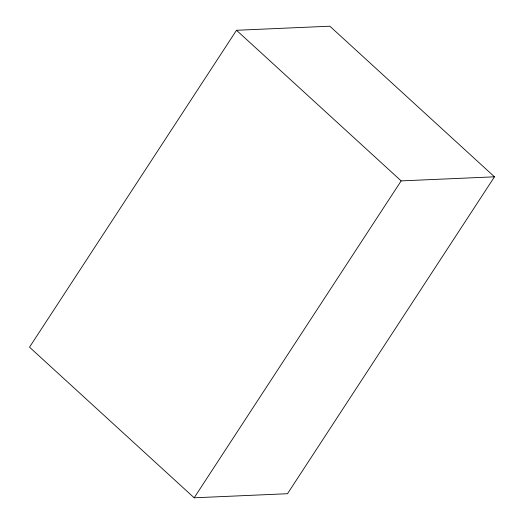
<?xml version="1.0" encoding="UTF-8"?>
<svg xmlns="http://www.w3.org/2000/svg" width="524" height="524" viewBox="0 0 524 524"><rect width="100%" height="100%" fill="white"/><g stroke="black" fill="none" stroke-linecap="round" stroke-linejoin="round"><path stroke-width="0.79" d="M236.507 30.281L29.514 347.183L194.168 497.8L287.493 493.719L494.486 176.817L329.832 26.2L236.507 30.281L401.161 180.891L494.486 176.817M194.168 497.8L401.161 180.891"/></g></svg>
